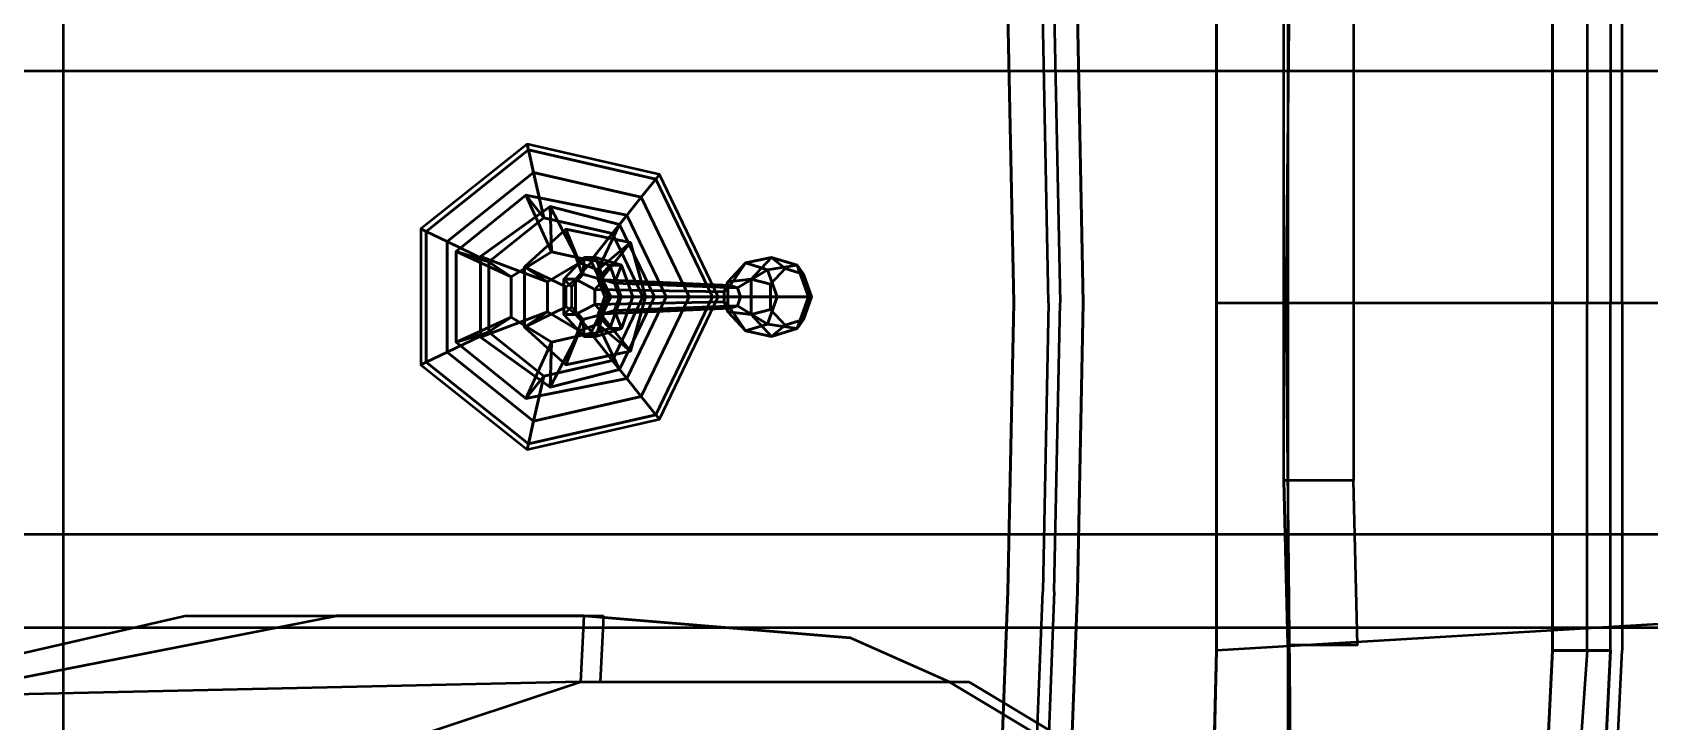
# Model space of a CAD drawing. Header units: inches. Extents: x 297.28 to 301.23, y -10.28 to -8.52.
# Drawn here: x 298.675 to 299.562, y -9.625 to -9.248 of the extents above; entities that cross this region are included whole.
import ezdxf

# ---------------------------------------------------------------- set-up
doc = ezdxf.new("R2010")
doc.units = ezdxf.units.IN
doc.header["$MEASUREMENT"] = 0
for name, color, linetype, lineweight in [('Ford-Butacas-3D', 5, 'CONTINUOUS', 50), ('Ford-Cambios-3D', 30, 'CONTINUOUS', 50), ('Ford-chasis', 1, 'CONTINUOUS', 50), ('Ford-Cromados', 2, 'CONTINUOUS', 50), ('Ford-Fondo-3D', 6, 'CONTINUOUS', 50), ('Ford-Parabrisas-3D', 5, 'CONTINUOUS', 50), ('Ford-Plastic-Negro-3D', 6, 'CONTINUOUS', 50), ('Ford-Tablero-3D', 30, 'CONTINUOUS', 50)]:
    doc.layers.add(name, color=color, linetype=linetype, lineweight=lineweight)

msp = doc.modelspace()

# ---------------------------------------------------------------- linework, layer by layer
at = {"layer": 'Ford-Butacas-3D'}
for points, invisible_edges in [([(298.84183, -9.56746, 0.56003), (298.75961, -9.56746, 0.54477), (298.57102, -9.61062, 0.81879), (298.61588, -9.61166, 0.84958)], 5), ([(298.84183, -9.56746, 0.56003), (298.75961, -9.56746, 0.54477), (298.98818, -9.56746, 0.42625), (298.97735, -9.56746, 0.48963)], 5), ([(299.12343, -9.57951, 0.46974), (299.13425, -9.57951, 0.40637), (298.98818, -9.56746, 0.42625), (298.97735, -9.56746, 0.48963)], 7), ([(298.98818, -9.56746, 0.42625), (298.98644, -9.60362, 0.36481), (299.18845, -9.60362, 0.39932), (299.13425, -9.57951, 0.40637)], 12), ([(299.18845, -9.60362, 0.39932), (299.17763, -9.60362, 0.4627), (299.12343, -9.57951, 0.46974), (299.13425, -9.57951, 0.40637)], 13), ([(299.23115, -9.63577, 0.45961), (299.24198, -9.63577, 0.39623), (299.18845, -9.60362, 0.39932), (299.17763, -9.60362, 0.4627)], 5)]:
    msp.add_3dface(points, dxfattribs=dict(at, invisible_edges=invisible_edges))
for points in [[(298.61588, -9.61166, 0.84958), (298.84183, -9.56746, 0.56003), (298.97735, -9.56746, 0.48963), (298.97562, -9.60362, 0.42818)], [(298.97735, -9.56746, 0.48963), (298.97562, -9.60362, 0.42818), (299.17763, -9.60362, 0.4627), (299.12343, -9.57951, 0.46974)], [(298.97562, -9.60362, 0.42818), (298.61588, -9.61166, 0.84958), (298.58206, -9.64381, 0.88049), (298.87862, -9.63577, 0.39938)], [(298.97562, -9.60362, 0.42818), (299.17763, -9.60362, 0.4627), (299.23115, -9.63577, 0.45961), (298.87862, -9.63577, 0.39938)]]:
    msp.add_3dface(points, dxfattribs=at)
at = {"layer": 'Ford-Cambios-3D'}
for points in [[(299.06604, -9.37421, 0.70131), (299.05756, -9.38659, 0.6876), (299.05435, -9.39003, 0.69047), (299.05641, -9.38452, 0.70993)], [(299.08033, -9.37112, 0.71835), (299.06604, -9.37421, 0.70131), (299.05641, -9.38452, 0.70993), (299.06909, -9.38314, 0.7284)], [(299.07805, -9.37789, 0.69056), (299.06156, -9.38782, 0.68401), (299.05756, -9.38659, 0.6876), (299.06604, -9.37421, 0.70131)], [(299.09434, -9.37541, 0.70581), (299.07805, -9.37789, 0.69056), (299.06604, -9.37421, 0.70131), (299.08033, -9.37112, 0.71835)], [(299.08774, -9.37731, 0.7245), (299.08033, -9.37112, 0.71835), (299.06909, -9.38314, 0.7284), (299.07971, -9.3859, 0.73168)], [(299.10058, -9.39278, 0.70023), (299.08339, -9.39278, 0.68578), (299.07805, -9.37789, 0.69056), (299.09434, -9.37541, 0.70581)], [(299.09774, -9.38037, 0.71555), (299.09434, -9.37541, 0.70581), (299.08033, -9.37112, 0.71835), (299.08774, -9.37731, 0.7245)], [(299.1022, -9.39278, 0.71156), (299.10058, -9.39278, 0.70023), (299.09434, -9.37541, 0.70581), (299.09774, -9.38037, 0.71555)], [(299.05641, -9.38452, 0.70993), (299.05435, -9.39003, 0.69047), (299.05435, -9.39554, 0.69047), (299.05641, -9.40105, 0.70993)], [(299.06909, -9.38314, 0.7284), (299.05641, -9.38452, 0.70993), (299.05641, -9.40105, 0.70993), (299.06909, -9.40243, 0.7284)], [(299.08339, -9.39278, 0.68578), (299.06334, -9.39278, 0.68242), (299.06156, -9.38782, 0.68401), (299.07805, -9.37789, 0.69056)], [(299.07971, -9.3859, 0.73168), (299.06909, -9.38314, 0.7284), (299.06909, -9.40243, 0.7284), (299.07971, -9.39967, 0.73168)], [(299.07805, -9.40768, 0.69056), (299.06156, -9.39775, 0.68401), (299.06334, -9.39278, 0.68242), (299.08339, -9.39278, 0.68578)], [(299.09434, -9.41016, 0.70581), (299.07805, -9.40768, 0.69056), (299.08339, -9.39278, 0.68578), (299.10058, -9.39278, 0.70023)], [(299.09774, -9.4052, 0.71555), (299.09434, -9.41016, 0.70581), (299.10058, -9.39278, 0.70023), (299.1022, -9.39278, 0.71156)], [(299.05641, -9.40105, 0.70993), (299.05435, -9.39554, 0.69047), (299.05756, -9.39898, 0.6876), (299.06604, -9.41136, 0.70131)], [(299.06909, -9.40243, 0.7284), (299.05641, -9.40105, 0.70993), (299.06604, -9.41136, 0.70131), (299.08033, -9.41445, 0.71835)], [(299.06604, -9.41136, 0.70131), (299.05756, -9.39898, 0.6876), (299.06156, -9.39775, 0.68401), (299.07805, -9.40768, 0.69056)], [(299.07971, -9.39967, 0.73168), (299.06909, -9.40243, 0.7284), (299.08033, -9.41445, 0.71835), (299.08774, -9.40826, 0.7245)], [(299.08033, -9.41445, 0.71835), (299.06604, -9.41136, 0.70131), (299.07805, -9.40768, 0.69056), (299.09434, -9.41016, 0.70581)], [(299.08774, -9.40826, 0.7245), (299.08033, -9.41445, 0.71835), (299.09434, -9.41016, 0.70581), (299.09774, -9.4052, 0.71555)]]:
    msp.add_3dface(points, dxfattribs=at)
at = {"layer": 'Ford-Cambios-3D', "invisible_edges": 5}
for points in [[(299.09249, -9.39278, 0.72451), (299.08774, -9.37731, 0.7245), (299.07971, -9.3859, 0.73168), (299.09249, -9.39278, 0.72451)], [(299.09249, -9.39278, 0.72451), (299.09774, -9.38037, 0.71555), (299.08774, -9.37731, 0.7245), (299.09249, -9.39278, 0.72451)], [(299.09249, -9.39278, 0.72451), (299.07971, -9.3859, 0.73168), (299.07971, -9.39967, 0.73168), (299.09249, -9.39278, 0.72451)], [(299.09249, -9.39278, 0.72451), (299.1022, -9.39278, 0.71156), (299.09774, -9.38037, 0.71555), (299.09249, -9.39278, 0.72451)], [(299.09249, -9.39278, 0.72451), (299.07971, -9.39967, 0.73168), (299.08774, -9.40826, 0.7245), (299.09249, -9.39278, 0.72451)], [(299.09249, -9.39278, 0.72451), (299.08774, -9.40826, 0.7245), (299.09774, -9.4052, 0.71555), (299.09249, -9.39278, 0.72451)], [(299.09249, -9.39278, 0.72451), (299.09774, -9.4052, 0.71555), (299.1022, -9.39278, 0.71156), (299.09249, -9.39278, 0.72451)]]:
    msp.add_3dface(points, dxfattribs=at)
at = {"layer": 'Ford-chasis'}
msp.add_3dface([(300.05124, -8.71651, 0.2032), (300.05124, -10.07541, 0.2032), (298.69234, -10.07541, 0.2032), (298.69234, -8.71651, 0.2032)], dxfattribs=at)
at = {"layer": 'Ford-chasis', "linetype": 'ByBlock'}
for points, invisible_edges in [([(299.32416, -9.20546, 0.89853), (299.32416, -9.20546, 0.92393), (299.32416, -9.39596, 0.93345), (299.32416, -9.39596, 0.90805)], 1), ([(299.32416, -9.58646, 0.89853), (299.32416, -9.58646, 0.92393), (299.32416, -9.39596, 0.93345), (299.32416, -9.39596, 0.90805)], 1), ([(299.32099, -9.71924, 0.90488), (299.32099, -9.71924, 0.87948), (299.32416, -9.58646, 0.89853), (299.32416, -9.58646, 0.92393)], 5)]:
    msp.add_3dface(points, dxfattribs=dict(at, invisible_edges=invisible_edges))
for points in [[(299.32416, -9.39596, 0.93345), (299.59086, -9.39596, 0.92875), (299.59086, -9.22133, 0.91922), (299.32416, -9.20546, 0.92393)], [(299.32416, -9.39596, 0.93345), (299.59086, -9.39596, 0.92875), (299.59086, -9.57058, 0.91922), (299.32416, -9.58646, 0.92393)], [(299.59086, -9.57058, 0.91922), (299.32416, -9.58646, 0.92393), (299.32099, -9.71924, 0.90488), (299.59086, -9.7015, 0.90017)]]:
    msp.add_3dface(points, dxfattribs=at)
at = {"layer": 'Ford-Cromados'}
for points, invisible_edges in [([(299.54006, -9.39596, 0.95885), (299.50831, -9.39596, 0.95885), (299.50831, -9.20546, 0.94933), (299.54006, -9.20546, 0.94933)], 5), ([(299.50831, -9.20546, 0.92393), (299.50831, -9.20546, 0.94933), (299.50831, -9.39596, 0.95885), (299.50831, -9.39596, 0.93345)], 5), ([(299.54641, -9.20546, 0.92393), (299.54006, -9.20546, 0.94933), (299.54006, -9.39596, 0.95885), (299.54641, -9.39596, 0.93345)], 5), ([(299.20986, -9.23782, 1.19343), (299.24796, -9.23782, 1.19343), (299.25114, -9.39596, 1.19646), (299.21304, -9.39596, 1.19646)], 5), ([(299.23844, -9.39596, 1.22186), (299.21304, -9.39596, 1.22186), (299.20986, -9.23782, 1.21883), (299.23526, -9.23782, 1.21883)], 5), ([(299.20986, -9.23782, 1.19343), (299.20986, -9.23782, 1.21883), (299.21304, -9.39596, 1.22186), (299.21304, -9.39596, 1.19646)], 5), ([(299.24796, -9.23782, 1.19343), (299.23526, -9.23782, 1.21883), (299.23844, -9.39596, 1.22186), (299.25114, -9.39596, 1.19646)], 5), ([(299.23844, -9.39596, 1.22186), (299.21304, -9.39596, 1.22186), (299.20986, -9.5541, 1.21883), (299.23526, -9.5541, 1.21883)], 5), ([(299.20986, -9.5541, 1.19343), (299.24796, -9.5541, 1.19343), (299.25114, -9.39596, 1.19646), (299.21304, -9.39596, 1.19646)], 5), ([(299.20986, -9.5541, 1.19343), (299.20986, -9.5541, 1.21883), (299.21304, -9.39596, 1.22186), (299.21304, -9.39596, 1.19646)], 5), ([(299.24796, -9.5541, 1.19343), (299.23526, -9.5541, 1.21883), (299.23844, -9.39596, 1.22186), (299.25114, -9.39596, 1.19646)], 5), ([(299.54006, -9.39596, 0.95885), (299.50831, -9.39596, 0.95885), (299.50831, -9.58646, 0.94933), (299.54006, -9.58646, 0.94933)], 1), ([(299.50831, -9.58646, 0.92393), (299.50831, -9.58646, 0.94933), (299.50831, -9.39596, 0.95885), (299.50831, -9.39596, 0.93345)], 5), ([(299.54641, -9.58646, 0.92393), (299.54006, -9.58646, 0.94933), (299.54006, -9.39596, 0.95885), (299.54641, -9.39596, 0.93345)], 5), ([(299.20986, -9.5541, 1.21883), (299.23526, -9.5541, 1.21883), (299.22891, -9.71924, 1.20829), (299.20351, -9.71924, 1.20829)], 5), ([(299.24161, -9.71924, 1.18289), (299.20351, -9.71924, 1.18289), (299.20986, -9.5541, 1.19343), (299.24796, -9.5541, 1.19343)], 5), ([(299.20351, -9.71924, 1.20829), (299.20351, -9.71924, 1.18289), (299.20986, -9.5541, 1.19343), (299.20986, -9.5541, 1.21883)], 5), ([(299.22891, -9.71924, 1.20829), (299.24161, -9.71924, 1.18289), (299.24796, -9.5541, 1.19343), (299.23526, -9.5541, 1.21883)], 5), ([(299.54006, -9.58646, 0.94933), (299.50831, -9.58646, 0.94933), (299.50196, -9.71924, 0.9271), (299.53371, -9.71924, 0.9271)], 4), ([(299.50196, -9.71924, 0.9271), (299.50196, -9.71924, 0.90488), (299.50831, -9.58646, 0.92393), (299.50831, -9.58646, 0.94933)], 5), ([(299.53371, -9.71924, 0.9271), (299.54006, -9.71924, 0.90488), (299.54641, -9.58646, 0.92393), (299.54006, -9.58646, 0.94933)], 5)]:
    msp.add_3dface(points, dxfattribs=dict(at, invisible_edges=invisible_edges))
for points in [[(298.94702, -9.3123, 0.55245), (298.94631, -9.30921, 0.53658), (298.88815, -9.35559, 0.53658), (298.89101, -9.35697, 0.55245)], [(298.94984, -9.32469, 0.55245), (298.94702, -9.3123, 0.55245), (298.89101, -9.35697, 0.55245), (298.90245, -9.36248, 0.55245)], [(299.01686, -9.32824, 0.55245), (299.01884, -9.32576, 0.53658), (298.94631, -9.30921, 0.53658), (298.94702, -9.3123, 0.55245)], [(299.00894, -9.33817, 0.55245), (299.01686, -9.32824, 0.55245), (298.94702, -9.3123, 0.55245), (298.94984, -9.32469, 0.55245)], [(298.94984, -9.32469, 0.54928), (298.94984, -9.32469, 0.55245), (298.90245, -9.36248, 0.55245), (298.90245, -9.36248, 0.54928)], [(299.00894, -9.33817, 0.54928), (299.00894, -9.33817, 0.55245), (298.94984, -9.32469, 0.55245), (298.94984, -9.32469, 0.54928)], [(299.03524, -9.39278, 0.55245), (299.04794, -9.39278, 0.55245), (299.01686, -9.32824, 0.55245), (299.00894, -9.33817, 0.55245)], [(299.04794, -9.39278, 0.55245), (299.05111, -9.39278, 0.53658), (299.01884, -9.32576, 0.53658), (299.01686, -9.32824, 0.55245)], [(299.03524, -9.39278, 0.54928), (299.03524, -9.39278, 0.55245), (299.00894, -9.33817, 0.55245), (299.00894, -9.33817, 0.54928)], [(298.89101, -9.35697, 0.55245), (298.88815, -9.35559, 0.53658), (298.88815, -9.42998, 0.53658), (298.89101, -9.4286, 0.55245)], [(298.90245, -9.36248, 0.55245), (298.89101, -9.35697, 0.55245), (298.89101, -9.4286, 0.55245), (298.90245, -9.42309, 0.55245)], [(298.90245, -9.36248, 0.54928), (298.90245, -9.36248, 0.55245), (298.90245, -9.42309, 0.55245), (298.90245, -9.42309, 0.54928)], [(298.98404, -9.37112, 0.61284), (298.97769, -9.37112, 0.60574), (298.96645, -9.38314, 0.61579), (298.9728, -9.38314, 0.62289)], [(298.97769, -9.37112, 0.60574), (298.97715, -9.3804, 0.60196), (298.97073, -9.38727, 0.6077), (298.96645, -9.38314, 0.61579)], [(298.98826, -9.3835, 0.61332), (298.98404, -9.37112, 0.61284), (298.9728, -9.38314, 0.62289), (298.98345, -9.38865, 0.61763)], [(298.9917, -9.37541, 0.5932), (298.98516, -9.38286, 0.5948), (298.97715, -9.3804, 0.60196), (298.97769, -9.37112, 0.60574)], [(298.99805, -9.37541, 0.6003), (298.9917, -9.37541, 0.5932), (298.97769, -9.37112, 0.60574), (298.98404, -9.37112, 0.61284)], [(298.99427, -9.38534, 0.60795), (298.99805, -9.37541, 0.6003), (298.98404, -9.37112, 0.61284), (298.98826, -9.3835, 0.61332)], [(298.99794, -9.39278, 0.58811), (298.98903, -9.39278, 0.59217), (298.98516, -9.38286, 0.5948), (298.9917, -9.37541, 0.5932)], [(299.00429, -9.39278, 0.59472), (298.99794, -9.39278, 0.58811), (298.9917, -9.37541, 0.5932), (298.99805, -9.37541, 0.6003)], [(298.99694, -9.39278, 0.60555), (299.00429, -9.39278, 0.59472), (298.99805, -9.37541, 0.6003), (298.99427, -9.38534, 0.60795)], [(298.9728, -9.38314, 0.62289), (298.96645, -9.38314, 0.61579), (298.96645, -9.40243, 0.61579), (298.9728, -9.40243, 0.62289)], [(298.96645, -9.38314, 0.61579), (298.97073, -9.38727, 0.6077), (298.97073, -9.39829, 0.6077), (298.96645, -9.40243, 0.61579)], [(298.98345, -9.38865, 0.61763), (298.9728, -9.38314, 0.62289), (298.9728, -9.40243, 0.62289), (298.98345, -9.39692, 0.61763)], [(299.05756, -9.38659, 0.6876), (298.98826, -9.3835, 0.61332), (298.98345, -9.38865, 0.61763), (299.05435, -9.39003, 0.69047)], [(299.06156, -9.38782, 0.68401), (298.99427, -9.38534, 0.60795), (298.98826, -9.3835, 0.61332), (299.05756, -9.38659, 0.6876)], [(299.06334, -9.39278, 0.68242), (298.99694, -9.39278, 0.60555), (298.99427, -9.38534, 0.60795), (299.06156, -9.38782, 0.68401)], [(299.05435, -9.39003, 0.69047), (298.98345, -9.38865, 0.61763), (298.98345, -9.39692, 0.61763), (299.05435, -9.39554, 0.69047)], [(298.9917, -9.41016, 0.5932), (298.98516, -9.40271, 0.5948), (298.98903, -9.39278, 0.59217), (298.99794, -9.39278, 0.58811)], [(298.99805, -9.41016, 0.6003), (298.9917, -9.41016, 0.5932), (298.99794, -9.39278, 0.58811), (299.00429, -9.39278, 0.59472)], [(298.99427, -9.40023, 0.60795), (298.99805, -9.41016, 0.6003), (299.00429, -9.39278, 0.59472), (298.99694, -9.39278, 0.60555)], [(299.06156, -9.39775, 0.68401), (298.99427, -9.40023, 0.60795), (298.99694, -9.39278, 0.60555), (299.06334, -9.39278, 0.68242)], [(299.00894, -9.4474, 0.54928), (299.00894, -9.4474, 0.55245), (299.03524, -9.39278, 0.55245), (299.03524, -9.39278, 0.54928)], [(299.00894, -9.4474, 0.55245), (299.01686, -9.45732, 0.55245), (299.04794, -9.39278, 0.55245), (299.03524, -9.39278, 0.55245)], [(299.01686, -9.45732, 0.55245), (299.01884, -9.45981, 0.53658), (299.05111, -9.39278, 0.53658), (299.04794, -9.39278, 0.55245)], [(298.96645, -9.40243, 0.61579), (298.97073, -9.39829, 0.6077), (298.97715, -9.40517, 0.60196), (298.97769, -9.41445, 0.60574)], [(298.9728, -9.40243, 0.62289), (298.96645, -9.40243, 0.61579), (298.97769, -9.41445, 0.60574), (298.98404, -9.41445, 0.61284)], [(298.98345, -9.39692, 0.61763), (298.9728, -9.40243, 0.62289), (298.98404, -9.41445, 0.61284), (298.98826, -9.40207, 0.61332)], [(298.97769, -9.41445, 0.60574), (298.97715, -9.40517, 0.60196), (298.98516, -9.40271, 0.5948), (298.9917, -9.41016, 0.5932)], [(299.05435, -9.39554, 0.69047), (298.98345, -9.39692, 0.61763), (298.98826, -9.40207, 0.61332), (299.05756, -9.39898, 0.6876)], [(298.98826, -9.40207, 0.61332), (298.98404, -9.41445, 0.61284), (298.99805, -9.41016, 0.6003), (298.99427, -9.40023, 0.60795)], [(299.05756, -9.39898, 0.6876), (298.98826, -9.40207, 0.61332), (298.99427, -9.40023, 0.60795), (299.06156, -9.39775, 0.68401)], [(298.98404, -9.41445, 0.61284), (298.97769, -9.41445, 0.60574), (298.9917, -9.41016, 0.5932), (298.99805, -9.41016, 0.6003)], [(298.89101, -9.4286, 0.55245), (298.88815, -9.42998, 0.53658), (298.94631, -9.47636, 0.53658), (298.94702, -9.47326, 0.55245)], [(298.90245, -9.42309, 0.55245), (298.89101, -9.4286, 0.55245), (298.94702, -9.47326, 0.55245), (298.94984, -9.46088, 0.55245)], [(298.90245, -9.42309, 0.54928), (298.90245, -9.42309, 0.55245), (298.94984, -9.46088, 0.55245), (298.94984, -9.46088, 0.54928)], [(298.94984, -9.46088, 0.55245), (298.94702, -9.47326, 0.55245), (299.01686, -9.45732, 0.55245), (299.00894, -9.4474, 0.55245)], [(298.94984, -9.46088, 0.54928), (298.94984, -9.46088, 0.55245), (299.00894, -9.4474, 0.55245), (299.00894, -9.4474, 0.54928)], [(298.94702, -9.47326, 0.55245), (298.94631, -9.47636, 0.53658), (299.01884, -9.45981, 0.53658), (299.01686, -9.45732, 0.55245)]]:
    msp.add_3dface(points, dxfattribs=at)
at = {"layer": 'Ford-Fondo-3D'}
for points in [[(298.64187, -8.67686, 0.30133), (298.64187, -10.11506, 0.30133), (299.80994, -10.11013, 0.26161), (299.80994, -8.68178, 0.26161)], [(298.59709, -9.26896, 0.53658), (299.79406, -9.26896, 0.53658), (299.79406, -9.21816, 0.30163), (298.64471, -9.21816, 0.30163)], [(299.79406, -9.52296, 0.53658), (298.59709, -9.52296, 0.53658), (298.59709, -9.26896, 0.53658), (299.79406, -9.26896, 0.53658)], [(298.64471, -9.57376, 0.30163), (299.79406, -9.57376, 0.30163), (299.79406, -9.52296, 0.53658), (298.59709, -9.52296, 0.53658)]]:
    msp.add_3dface(points, dxfattribs=at)
at = {"layer": 'Ford-Parabrisas-3D', "invisible_edges": 5}
for points in [[(299.52736, -9.39596, 0.95885), (299.23209, -9.39596, 1.19646), (299.22891, -9.23782, 1.19343), (299.52736, -9.20546, 0.94933)], [(299.52736, -9.39596, 0.95885), (299.23209, -9.39596, 1.19646), (299.22891, -9.5541, 1.19343), (299.52736, -9.58646, 0.94933)], [(299.22891, -9.5541, 1.19343), (299.52736, -9.58646, 0.94933), (299.51784, -9.71924, 0.9271), (299.22256, -9.71924, 1.18289)]]:
    msp.add_3dface(points, dxfattribs=at)
at = {"layer": 'Ford-Plastic-Negro-3D'}
for points in [[(299.36113, -9.49327, 0.63974), (299.36113, -9.12402, 0.63974), (299.36327, -9.03401, 0.69432), (299.36327, -9.58328, 0.69432)], [(299.36113, -9.12402, 0.63974), (299.39923, -9.12402, 0.63974), (299.39923, -9.49327, 0.63974), (299.36113, -9.49327, 0.63974)], [(298.9555, -9.34945, 0.55563), (298.94984, -9.32469, 0.54928), (298.90245, -9.36248, 0.54928), (298.92534, -9.3735, 0.55563)], [(298.9931, -9.35803, 0.55563), (299.00894, -9.33817, 0.54928), (298.94984, -9.32469, 0.54928), (298.9555, -9.34945, 0.55563)], [(298.95973, -9.36802, 0.56939), (298.94571, -9.33707, 0.56433), (298.90738, -9.36799, 0.56807), (298.93759, -9.38176, 0.5715)], [(298.94571, -9.33707, 0.56433), (298.9555, -9.34945, 0.55563), (298.92534, -9.3735, 0.55563), (298.90738, -9.36799, 0.56807)], [(298.98122, -9.37293, 0.56776), (299.00102, -9.3481, 0.56171), (298.94571, -9.33707, 0.56433), (298.95973, -9.36802, 0.56939)], [(299.00102, -9.3481, 0.56171), (298.9931, -9.35803, 0.55563), (298.9555, -9.34945, 0.55563), (298.94571, -9.33707, 0.56433)], [(299.00984, -9.39278, 0.55563), (299.03524, -9.39278, 0.54928), (299.00894, -9.33817, 0.54928), (298.9931, -9.35803, 0.55563)], [(298.95896, -9.34326, 0.58103), (298.95973, -9.36802, 0.56939), (298.93759, -9.38176, 0.5715), (298.92086, -9.37074, 0.58606)], [(298.97502, -9.37421, 0.58738), (298.95896, -9.34326, 0.58103), (298.92086, -9.37074, 0.58606), (298.95758, -9.38452, 0.59217)], [(298.99706, -9.35307, 0.57466), (298.98122, -9.37293, 0.56776), (298.95973, -9.36802, 0.56939), (298.95896, -9.34326, 0.58103)], [(298.98502, -9.37789, 0.58279), (298.99706, -9.35307, 0.57466), (298.95896, -9.34326, 0.58103), (298.97502, -9.37421, 0.58738)], [(298.99079, -9.39278, 0.56776), (299.02254, -9.39278, 0.5593), (299.00102, -9.3481, 0.56171), (298.98122, -9.37293, 0.56776)], [(299.02254, -9.39278, 0.5593), (299.00984, -9.39278, 0.55563), (298.9931, -9.35803, 0.55563), (299.00102, -9.3481, 0.56171)], [(298.97643, -9.3804, 0.60211), (298.9675, -9.35564, 0.5969), (298.94493, -9.37625, 0.60781), (298.96781, -9.38727, 0.60383)], [(298.9675, -9.35564, 0.5969), (298.97502, -9.37421, 0.58738), (298.95758, -9.38452, 0.59217), (298.94493, -9.37625, 0.60781)], [(298.98717, -9.38286, 0.59284), (299.00301, -9.363, 0.58547), (298.9675, -9.35564, 0.5969), (298.97643, -9.3804, 0.60211)], [(299.00301, -9.363, 0.58547), (298.98502, -9.37789, 0.58279), (298.97502, -9.37421, 0.58738), (298.9675, -9.35564, 0.5969)], [(299.01619, -9.39278, 0.57092), (298.99079, -9.39278, 0.56776), (298.98122, -9.37293, 0.56776), (298.99706, -9.35307, 0.57466)], [(298.99219, -9.39278, 0.58176), (299.01619, -9.39278, 0.57092), (298.99706, -9.35307, 0.57466), (298.98502, -9.37789, 0.58279)], [(298.92534, -9.3735, 0.55563), (298.90245, -9.36248, 0.54928), (298.90245, -9.42309, 0.54928), (298.92534, -9.41207, 0.55563)], [(298.93759, -9.38176, 0.5715), (298.90738, -9.36799, 0.56807), (298.90738, -9.41758, 0.56807), (298.93759, -9.40381, 0.5715)], [(298.90738, -9.36799, 0.56807), (298.92534, -9.3735, 0.55563), (298.92534, -9.41207, 0.55563), (298.90738, -9.41758, 0.56807)], [(299.01124, -9.39278, 0.58252), (298.99219, -9.39278, 0.58176), (298.98502, -9.37789, 0.58279), (299.00301, -9.363, 0.58547)], [(298.99196, -9.39278, 0.58941), (299.01124, -9.39278, 0.58252), (299.00301, -9.363, 0.58547), (298.98717, -9.38286, 0.59284)], [(298.92086, -9.37074, 0.58606), (298.93759, -9.38176, 0.5715), (298.93759, -9.40381, 0.5715), (298.92086, -9.41483, 0.58606)], [(298.95758, -9.38452, 0.59217), (298.92086, -9.37074, 0.58606), (298.92086, -9.41483, 0.58606), (298.95758, -9.40105, 0.59217)], [(298.96781, -9.38727, 0.60383), (298.94493, -9.37625, 0.60781), (298.94493, -9.40932, 0.60781), (298.96781, -9.39829, 0.60383)], [(298.94493, -9.37625, 0.60781), (298.95758, -9.38452, 0.59217), (298.95758, -9.40105, 0.59217), (298.94493, -9.40932, 0.60781)], [(298.99706, -9.4325, 0.57466), (298.98122, -9.41264, 0.56776), (298.99079, -9.39278, 0.56776), (299.01619, -9.39278, 0.57092)], [(298.98122, -9.41264, 0.56776), (299.00102, -9.43747, 0.56171), (299.02254, -9.39278, 0.5593), (298.99079, -9.39278, 0.56776)], [(298.98502, -9.40768, 0.58279), (298.99706, -9.4325, 0.57466), (299.01619, -9.39278, 0.57092), (298.99219, -9.39278, 0.58176)], [(299.00301, -9.42257, 0.58547), (298.98502, -9.40768, 0.58279), (298.99219, -9.39278, 0.58176), (299.01124, -9.39278, 0.58252)], [(298.98717, -9.40271, 0.59284), (299.00301, -9.42257, 0.58547), (299.01124, -9.39278, 0.58252), (298.99196, -9.39278, 0.58941)], [(298.9931, -9.42754, 0.55563), (299.00894, -9.4474, 0.54928), (299.03524, -9.39278, 0.54928), (299.00984, -9.39278, 0.55563)], [(299.00102, -9.43747, 0.56171), (298.9931, -9.42754, 0.55563), (299.00984, -9.39278, 0.55563), (299.02254, -9.39278, 0.5593)], [(298.93759, -9.40381, 0.5715), (298.90738, -9.41758, 0.56807), (298.94571, -9.4485, 0.56433), (298.95973, -9.41755, 0.56939)], [(298.95758, -9.40105, 0.59217), (298.92086, -9.41483, 0.58606), (298.95896, -9.44231, 0.58103), (298.97502, -9.41136, 0.58738)], [(298.92086, -9.41483, 0.58606), (298.93759, -9.40381, 0.5715), (298.95973, -9.41755, 0.56939), (298.95896, -9.44231, 0.58103)], [(298.96781, -9.39829, 0.60383), (298.94493, -9.40932, 0.60781), (298.9675, -9.42993, 0.5969), (298.97643, -9.40517, 0.60211)], [(298.94493, -9.40932, 0.60781), (298.95758, -9.40105, 0.59217), (298.97502, -9.41136, 0.58738), (298.9675, -9.42993, 0.5969)], [(298.97643, -9.40517, 0.60211), (298.9675, -9.42993, 0.5969), (299.00301, -9.42257, 0.58547), (298.98717, -9.40271, 0.59284)], [(298.92534, -9.41207, 0.55563), (298.90245, -9.42309, 0.54928), (298.94984, -9.46088, 0.54928), (298.9555, -9.43612, 0.55563)], [(298.90738, -9.41758, 0.56807), (298.92534, -9.41207, 0.55563), (298.9555, -9.43612, 0.55563), (298.94571, -9.4485, 0.56433)], [(298.95973, -9.41755, 0.56939), (298.94571, -9.4485, 0.56433), (299.00102, -9.43747, 0.56171), (298.98122, -9.41264, 0.56776)], [(298.97502, -9.41136, 0.58738), (298.95896, -9.44231, 0.58103), (298.99706, -9.4325, 0.57466), (298.98502, -9.40768, 0.58279)], [(298.95896, -9.44231, 0.58103), (298.95973, -9.41755, 0.56939), (298.98122, -9.41264, 0.56776), (298.99706, -9.4325, 0.57466)], [(298.9675, -9.42993, 0.5969), (298.97502, -9.41136, 0.58738), (298.98502, -9.40768, 0.58279), (299.00301, -9.42257, 0.58547)], [(298.94571, -9.4485, 0.56433), (298.9555, -9.43612, 0.55563), (298.9931, -9.42754, 0.55563), (299.00102, -9.43747, 0.56171)], [(298.9555, -9.43612, 0.55563), (298.94984, -9.46088, 0.54928), (299.00894, -9.4474, 0.54928), (298.9931, -9.42754, 0.55563)], [(299.39923, -9.49327, 0.63974), (299.36113, -9.49327, 0.63974), (299.36327, -9.58328, 0.69432), (299.40137, -9.58328, 0.69432)]]:
    msp.add_3dface(points, dxfattribs=at)
at = {"layer": 'Ford-Tablero-3D'}
for points, invisible_edges in [([(299.36664, -10.0489, 0.79609), (299.36664, -8.74302, 0.79609), (299.36327, -8.62761, 0.69432), (299.36327, -10.16431, 0.69432)], 1), ([(299.36718, -8.86751, 0.81104), (299.36718, -9.95298, 0.81104), (299.36664, -10.0489, 0.79609), (299.36664, -8.74302, 0.79609)], 5), ([(299.36605, -9.85711, 0.84773), (299.36605, -8.96338, 0.84773), (299.36718, -8.86751, 0.81104), (299.36718, -9.95298, 0.81104)], 5), ([(299.36544, -9.07267, 0.87948), (299.36544, -9.74782, 0.87948), (299.36605, -9.85711, 0.84773), (299.36605, -8.96338, 0.84773)], 5), ([(299.36451, -9.61503, 0.89853), (299.36451, -9.20546, 0.89853), (299.36544, -9.07267, 0.87948), (299.36544, -9.74782, 0.87948)], 5), ([(299.36226, -9.39596, 0.90805), (299.36451, -9.20546, 0.89853), (299.36451, -9.61503, 0.89853)], 2)]:
    msp.add_3dface(points, dxfattribs=dict(at, invisible_edges=invisible_edges))

doc.saveas('drawing.dxf')
